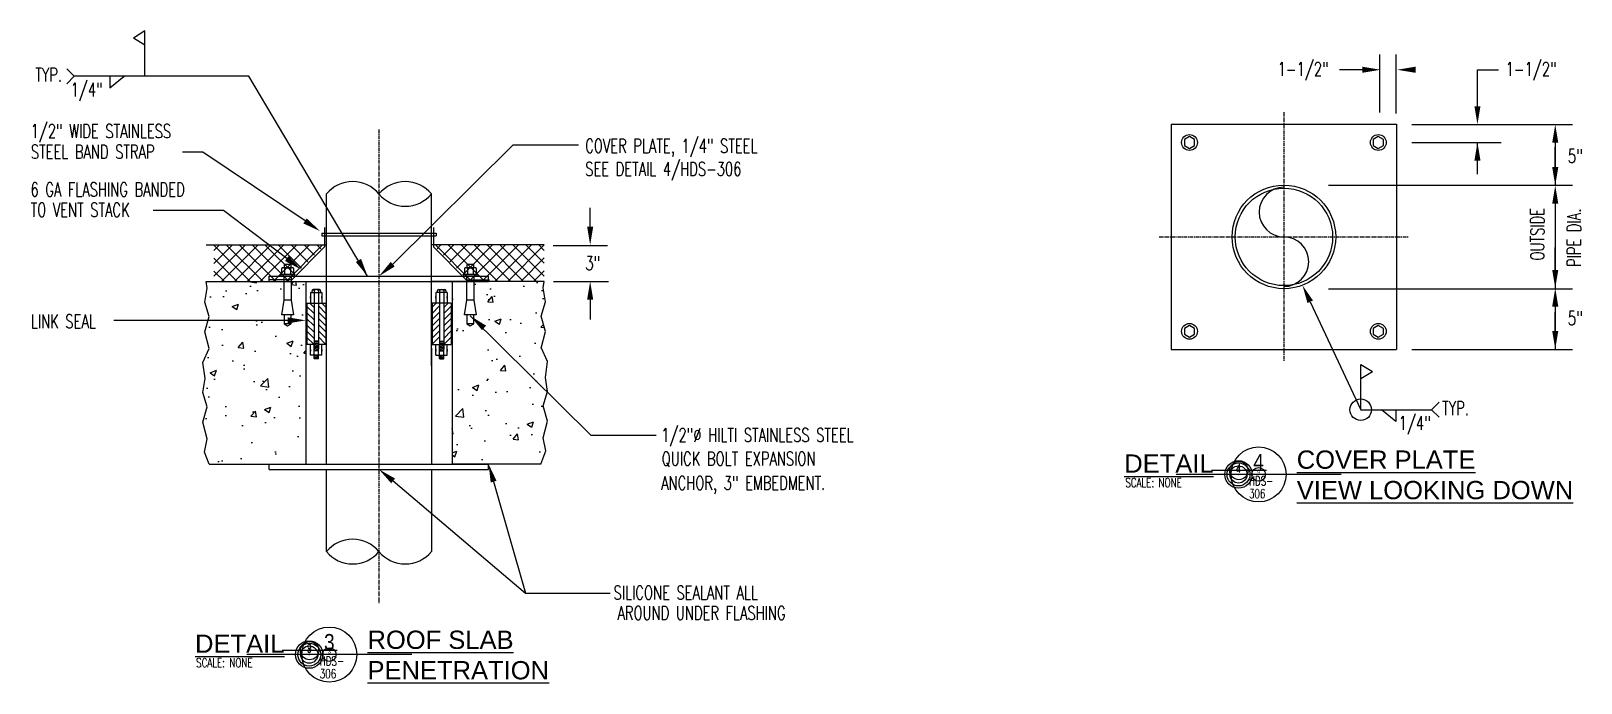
# Model space of a CAD drawing. Header units: inches. Extents: x 1657 to 4403, y -356 to 1083.
# Drawn here: x 3894 to 4403, y 565 to 779 of the extents above; entities that cross this region are included whole.
import ezdxf
from ezdxf.enums import TextEntityAlignment as Align

# ---------------------------------------------------------------- set-up
doc = ezdxf.new("R2010")
doc.units = ezdxf.units.IN
doc.header["$MEASUREMENT"] = 0
doc.linetypes.add('CENTER', pattern=[2, 1.25, -0.25, 0.25, -0.25])
doc.linetypes.add('MCENTER_050%', pattern=[0.025, 0.016, -0.003, 0.003, -0.003])
for name, color, linetype in [('C-NOTE', 7, 'Continuous'), ('CONCRETE', 7, 'Continuous'), ('DT-HVSO', 150, 'Continuous'), ('FH-TITLES', 7, 'Continuous'), ('FH-TITLES @ 1', 7, 'Continuous'), ('FH-TITLES @ 24', 7, 'Continuous'), ('FH-TITLES @ 30', 7, 'Continuous'), ('FH-TITLES @ 32', 7, 'Continuous'), ('FH-TITLES @ 40', 7, 'Continuous'), ('FH-TITLES @ 48', 7, 'Continuous'), ('FH-TITLES @ 96', 7, 'Continuous'), ('HATCH', 251, 'Continuous'), ('M-PIPE-CL', 253, 'MCENTER_050%'), ('MU-NOTES', 11, 'Continuous')]:
    doc.layers.add(name, color=color, linetype=linetype)
doc.styles.add('BOLD', font='arial.ttf')
doc.styles.add('RomanS', font='romans.shx')
doc.styles.add('RomanS_not anno', font='romans.shx', dxfattribs={"width": 0.85})
pattern_1 = [(50, (1847.09, -826.856), (21.5178, -1.88256), [2.25, -24.75]), (355, (1847.09, -826.856), (-4.16254, 22.56576), [1.8, -19.8]), (100.4514, (1848.884, -827.013), (17.35528, 20.68319), [1.9122, -21.03426]), (46.1842, (1847.09, -820.856), (32.01723, -4.96557), [3.375, -37.125]), (96.6356, (1849.76, -821.27), (28.03988, 29.22354), [2.8683, -31.5514]), (351.1842, (1847.09, -820.856), (28.03986, 29.22356), [2.7, -29.7]), (21, (1850.09, -822.356), (17.90721, -12.07857), [2.25, -24.75]), (326, (1850.09, -822.356), (7.29946, 21.7545), [1.8, -19.8]), (71.4514, (1851.583, -823.363), (25.20668, 9.67591), [1.9122, -21.03426]), (37.5, (1847.091, -826.856), (0.364796, 9.986816), [0, -19.56, 0, -20.1, 0, -19.875]), (7.5, (1847.091, -826.856), (7.892086, 11.83235), [0, -11.46, 0, -19.11, 0, -7.575]), (327.5, (1840.401, -826.856), (16.014673, -0.676646), [0, -7.5, 0, -23.4, 0, -31.05]), (317.5, (1837.401, -826.856), (17.495585, 3.00315), [0, -9.75, 0, -15.54, 0, -22.05])]

# ---------------------------------------------------------------- blocks, each defined once
blk = doc.blocks.new('Subtitle_Ref_Bubble')
at = {"linetype": 'ByBlock', "lineweight": -2}
blk.add_line((9.03, 0), (-9.03, 0), dxfattribs=at)
blk.add_circle((0, 0), 3.01, dxfattribs=at)
at = {"linetype": 'ByBlock', "lineweight": -2, "style": 'BOLD', "width": 0.85}
blk.add_attdef('NUMBER', text='', height=1, dxfattribs=at).set_placement((0, 0.5), align=Align.CENTER)
at = {"linetype": 'ByBlock', "lineweight": -2, "style": 'RomanS_not anno', "width": 0.85}
blk.add_attdef('SHEET', text='', height=0.75, dxfattribs=at).set_placement((0, -0.5), align=Align.TOP_CENTER)
blk = doc.blocks.new('*U27')
at = {"layer": 'FH-TITLES @ 1'}
ref = blk.add_blockref('Subtitle_Ref_Bubble', (4290.72, 633.76), dxfattribs=dict(at, xscale=0.03125, yscale=0.03125, zscale=0.03125))
ref.add_attrib('NUMBER', '4', dxfattribs={"layer": '0', "color": 0, "linetype": 'ByBlock', "lineweight": -2, "height": 0.0547, "style": 'BOLD', "width": 0.85}).set_placement((4290.72, 633.78), align=Align.CENTER)
at = {"layer": 'FH-TITLES @ 24'}
ref = blk.add_blockref('Subtitle_Ref_Bubble', (4297.31, 633.76), dxfattribs=dict(at, xscale=0.75, yscale=0.75, zscale=0.75))
ref.add_attrib('NUMBER', '4', dxfattribs={"layer": '0', "color": 0, "linetype": 'ByBlock', "lineweight": -2, "height": 1.31, "style": 'BOLD', "width": 0.85}).set_placement((4297.31, 634.14), align=Align.CENTER)
at = {"layer": 'FH-TITLES @ 30'}
ref = blk.add_blockref('Subtitle_Ref_Bubble', (4290.72, 633.76), dxfattribs=dict(at, xscale=0.9375, yscale=0.9375, zscale=0.9375))
ref.add_attrib('NUMBER', '4', dxfattribs={"layer": '0', "color": 0, "linetype": 'ByBlock', "lineweight": -2, "height": 1.64, "style": 'BOLD', "width": 0.85}).set_placement((4290.72, 634.23), align=Align.CENTER)
at = {"layer": 'FH-TITLES @ 32'}
ref = blk.add_blockref('Subtitle_Ref_Bubble', (4290.84, 635.05), dxfattribs=at)
ref.add_attrib('NUMBER', '4', dxfattribs={"layer": '0', "color": 0, "linetype": 'ByBlock', "lineweight": -2, "height": 1.75, "style": 'BOLD', "width": 0.85}).set_placement((4290.84, 635.55), align=Align.CENTER)
at = {"layer": 'FH-TITLES @ 40'}
ref = blk.add_blockref('Subtitle_Ref_Bubble', (4290.72, 633.76), dxfattribs=dict(at, xscale=1.25, yscale=1.25, zscale=1.25))
ref.add_attrib('NUMBER', '4', dxfattribs={"layer": '0', "color": 0, "linetype": 'ByBlock', "lineweight": -2, "height": 2.19, "style": 'BOLD', "width": 0.85}).set_placement((4290.72, 634.39), align=Align.CENTER)
at = {"layer": 'FH-TITLES @ 48'}
ref = blk.add_blockref('Subtitle_Ref_Bubble', (4290.72, 633.76), dxfattribs=dict(at, xscale=1.5, yscale=1.5, zscale=1.5))
ref.add_attrib('NUMBER', '4', dxfattribs={"layer": '0', "color": 0, "linetype": 'ByBlock', "lineweight": -2, "height": 2.62, "style": 'BOLD', "width": 0.85}).set_placement((4290.72, 634.51), align=Align.CENTER)
at = {"layer": 'FH-TITLES @ 96'}
ref = blk.add_blockref('Subtitle_Ref_Bubble', (4297.31, 633.76), dxfattribs=dict(at, xscale=3, yscale=3, zscale=3))
ref.add_attrib('NUMBER', '4', dxfattribs={"layer": '0', "color": 0, "linetype": 'ByBlock', "lineweight": -2, "height": 5.25, "style": 'BOLD', "width": 0.85}).set_placement((4297.31, 635.26), align=Align.CENTER)
blk = doc.blocks.new('*U28')
at = {"layer": 'FH-TITLES @ 1'}
ref = blk.add_blockref('Subtitle_Ref_Bubble', (3985.56, 574.6), dxfattribs=dict(at, xscale=0.03125, yscale=0.03125, zscale=0.03125))
ref.add_attrib('NUMBER', '3', dxfattribs={"layer": '0', "color": 0, "linetype": 'ByBlock', "lineweight": -2, "height": 0.0547, "style": 'BOLD', "width": 0.85}).set_placement((3985.56, 574.62), align=Align.CENTER)
at = {"layer": 'FH-TITLES @ 24'}
ref = blk.add_blockref('Subtitle_Ref_Bubble', (3992.15, 574.6), dxfattribs=dict(at, xscale=0.75, yscale=0.75, zscale=0.75))
ref.add_attrib('NUMBER', '3', dxfattribs={"layer": '0', "color": 0, "linetype": 'ByBlock', "lineweight": -2, "height": 1.31, "style": 'BOLD', "width": 0.85}).set_placement((3992.15, 574.97), align=Align.CENTER)
at = {"layer": 'FH-TITLES @ 30'}
ref = blk.add_blockref('Subtitle_Ref_Bubble', (3985.56, 574.6), dxfattribs=dict(at, xscale=0.9375, yscale=0.9375, zscale=0.9375))
ref.add_attrib('NUMBER', '3', dxfattribs={"layer": '0', "color": 0, "linetype": 'ByBlock', "lineweight": -2, "height": 1.64, "style": 'BOLD', "width": 0.85}).set_placement((3985.56, 575.07), align=Align.CENTER)
at = {"layer": 'FH-TITLES @ 32'}
ref = blk.add_blockref('Subtitle_Ref_Bubble', (3985.68, 575.89), dxfattribs=at)
ref.add_attrib('NUMBER', '3', dxfattribs={"layer": '0', "color": 0, "linetype": 'ByBlock', "lineweight": -2, "height": 1.75, "style": 'BOLD', "width": 0.85}).set_placement((3985.68, 576.39), align=Align.CENTER)
at = {"layer": 'FH-TITLES @ 40'}
ref = blk.add_blockref('Subtitle_Ref_Bubble', (3985.56, 574.6), dxfattribs=dict(at, xscale=1.25, yscale=1.25, zscale=1.25))
ref.add_attrib('NUMBER', '3', dxfattribs={"layer": '0', "color": 0, "linetype": 'ByBlock', "lineweight": -2, "height": 2.19, "style": 'BOLD', "width": 0.85}).set_placement((3985.56, 575.22), align=Align.CENTER)
at = {"layer": 'FH-TITLES @ 48'}
ref = blk.add_blockref('Subtitle_Ref_Bubble', (3985.56, 574.6), dxfattribs=dict(at, xscale=1.5, yscale=1.5, zscale=1.5))
ref.add_attrib('NUMBER', '3', dxfattribs={"layer": '0', "color": 0, "linetype": 'ByBlock', "lineweight": -2, "height": 2.62, "style": 'BOLD', "width": 0.85}).set_placement((3985.56, 575.35), align=Align.CENTER)
at = {"layer": 'FH-TITLES @ 96'}
ref = blk.add_blockref('Subtitle_Ref_Bubble', (3992.15, 574.6), dxfattribs=dict(at, xscale=3, yscale=3, zscale=3))
ref.add_attrib('NUMBER', '3', dxfattribs={"layer": '0', "color": 0, "linetype": 'ByBlock', "lineweight": -2, "height": 5.25, "style": 'BOLD', "width": 0.85}).set_placement((3992.15, 576.1), align=Align.CENTER)

msp = doc.modelspace()

# ---------------------------------------------------------------- hatches: boundary and pattern name
at = {"layer": 'HATCH', "linetype": 'Continuous'}
h = msp.add_hatch(dxfattribs=at)
h.set_pattern_fill('ANSI37', color=256, scale=24, style=0)
h.set_pattern_definition([(135.06132, (5980.2438, -626.0826), (2.1190487, 2.1235895), []), (45.06132, (5980.2438, -626.0826), (2.1235895, -2.1190487), [])])
h.paths.add_polyline_path([(3954.18, 709.09), (3990.59, 709.14), (3978.77, 697.13), (3954.24, 697.1)])
h = msp.add_hatch(dxfattribs=at)
h.set_pattern_fill('ANSI37', color=256, scale=24, style=0)
h.set_pattern_definition([(45, (2038.0958, -628.1922), (-2.1213203, 2.1213203), []), (135, (2038.0958, -628.1922), (-2.1213203, -2.1213203), [])])
h.paths.add_polyline_path([(4062.73, 709.15), (4026.32, 709.16), (4038.15, 697.16), (4062.69, 697.16)])
h = msp.add_hatch(dxfattribs=at)
h.set_pattern_fill('AR-CONC', color=256, scale=3, style=0)
h.set_pattern_definition(pattern_1)
h.paths.add_polyline_path([(3984.45, 697.14), (3951.69, 697.14), (3951.99, 694.94), (3951.28, 690.36), (3952.71, 685.67), (3951.25, 680.59), (3952.71, 675.15), (3950.62, 670.52), (3951.36, 665.27), (3950.65, 660.69), (3952.08, 656), (3950.62, 650.92), (3952.08, 645.48), (3951.21, 641.13), (3952.71, 637.16), (3984.45, 637.16)])
h = msp.add_hatch(dxfattribs=at)
h.set_pattern_fill('AR-CONC', color=256, scale=3, style=0)
h.set_pattern_definition(pattern_1)
h.paths.add_polyline_path([(4061.74, 675.5), (4063.13, 680.71), (4061.67, 685.79), (4063.11, 690.48), (4062.39, 695.06), (4062.69, 697.16), (4032.45, 697.16), (4032.45, 637.16), (4035.47, 637.16), (4061.61, 637.16), (4063.24, 641.48), (4062.38, 645.82), (4063.84, 651.26), (4062.38, 656.34), (4063.81, 661.04), (4063.09, 665.61), (4063.83, 670.87)])

# ---------------------------------------------------------------- linework, layer by layer
at = {"layer": 'C-NOTE', "linetype": 'Continuous'}
for p, q in [((3990.58, 714.85), (3990.58, 708.47)), ((4026.32, 714.85), (4026.32, 708.47)), ((3979.84, 697.72), (3990.58, 708.47)), ((4037.07, 697.72), (4026.32, 708.47))]:
    msp.add_line(p, q, dxfattribs=at)
at = {"layer": 'CONCRETE'}
for p, q in [((3951.69, 709.14), (3991.21, 709.14)), ((4062.69, 709.16), (4025.69, 709.16)), ((3951.28, 690.36), (3951.99, 694.94)), ((3951.69, 697.14), (3984.45, 697.14)), ((3951.99, 694.94), (3951.69, 697.14)), ((3984.45, 697.14), (3984.45, 637.16)), ((4062.69, 697.16), (4025.69, 697.16)), ((4032.45, 697.16), (4032.45, 637.16)), ((4062.39, 695.06), (4062.69, 697.16)), ((4063.11, 690.48), (4062.39, 695.06)), ((3952.71, 685.67), (3951.28, 690.36)), ((4061.67, 685.79), (4063.11, 690.48)), ((3951.25, 680.59), (3952.71, 685.67)), ((4063.13, 680.71), (4061.67, 685.79)), ((3952.71, 675.15), (3951.25, 680.59)), ((4061.67, 675.27), (4063.13, 680.71)), ((3950.62, 670.52), (3952.71, 675.15)), ((4063.83, 670.87), (4061.74, 675.49)), ((3951.36, 665.27), (3950.62, 670.52)), ((4063.09, 665.61), (4063.83, 670.87)), ((3950.65, 660.69), (3951.36, 665.27)), ((4063.81, 661.04), (4063.09, 665.61)), ((3952.08, 656), (3950.65, 660.69)), ((4062.38, 656.34), (4063.81, 661.04)), ((3950.62, 650.92), (3952.08, 656)), ((4063.84, 651.26), (4062.38, 656.34)), ((3952.08, 645.48), (3950.62, 650.92)), ((4062.38, 645.82), (4063.84, 651.26)), ((3951.21, 641.13), (3952.08, 645.48)), ((4061.61, 637.16), (4063.24, 641.48)), ((4063.24, 641.48), (4062.38, 645.82)), ((3952.71, 637.16), (3951.21, 641.13)), ((3952.71, 637.16), (3984.45, 637.16)), ((4061.61, 637.16), (4032.45, 637.16))]:
    msp.add_line(p, q, dxfattribs=at)
at = {"layer": 'DT-HVSO'}
for p, q in [((4268.64, 748.77), (4342.64, 748.77)), ((4268.64, 748.77), (4268.64, 674.77)), ((4342.64, 748.77), (4342.64, 674.77)), ((3991.21, 637.16), (3991.21, 725.88)), ((4025.69, 669.4), (4025.69, 725.88)), ((3989.64, 713.03), (3989.64, 712.12)), ((3989.64, 713.03), (4027.27, 713.03)), ((4027.27, 713.03), (4027.27, 712.12)), ((3989.64, 712.12), (4027.23, 712.12)), ((3977.33, 702.69), (3977.33, 701.61)), ((3979.58, 702.69), (3977.33, 702.69)), ((3979.58, 701.61), (3979.58, 702.69)), ((4037.33, 702.69), (4037.33, 701.61)), ((4039.58, 702.69), (4037.33, 702.69)), ((4039.58, 701.61), (4039.58, 702.69)), ((3979.84, 697.72), (3972.19, 697.72)), ((3972.45, 697.14), (3972.45, 698.86)), ((3972.45, 698.86), (4044.45, 698.86)), ((3980.7, 699.45), (3976.2, 699.45)), ((3976.2, 699.45), (3976.2, 698.86)), ((3976.2, 698.86), (3980.7, 698.86)), ((3976.5, 701.38), (3976.5, 699.45)), ((3976.5, 699.45), (3980.4, 699.45)), ((3980.19, 701.61), (3976.72, 701.61)), ((3977.33, 701.61), (3979.58, 701.61)), ((3977.33, 698.86), (3979.58, 698.86)), ((3977.33, 691.02), (3977.33, 698.86)), ((3977.48, 701.38), (3977.48, 699.45)), ((3979.43, 701.38), (3979.43, 699.45)), ((3979.58, 698.86), (3979.58, 691.02)), ((3980.4, 701.38), (3980.4, 699.45)), ((3980.7, 698.86), (3980.7, 699.45)), ((4040.7, 699.45), (4036.2, 699.45)), ((4036.2, 699.45), (4036.2, 698.86)), ((4036.2, 698.86), (4040.7, 698.86)), ((4036.5, 701.38), (4036.5, 699.45)), ((4036.5, 699.45), (4040.4, 699.45)), ((4040.19, 701.61), (4036.72, 701.61)), ((4037.07, 697.72), (4044.71, 697.72)), ((4037.33, 701.61), (4039.58, 701.61)), ((4037.33, 698.86), (4039.58, 698.86)), ((4037.33, 691.02), (4037.33, 698.86)), ((4037.48, 701.38), (4037.48, 699.45)), ((4039.43, 701.38), (4039.43, 699.45)), ((4039.58, 698.86), (4039.58, 691.02)), ((4040.4, 701.38), (4040.4, 699.45)), ((4040.7, 698.86), (4040.7, 699.45)), ((4044.45, 697.14), (4044.45, 698.86)), ((3972.45, 697.14), (4044.45, 697.14)), ((3986.02, 693.47), (3986.02, 689.97)), ((3986.02, 693.47), (3989.74, 693.47)), ((3986.46, 694.1), (3986.46, 693.47)), ((3987.17, 694.46), (3986.82, 694.46)), ((3988.59, 694.46), (3987.17, 694.46)), ((3987.17, 694.1), (3987.17, 693.47)), ((3987.17, 693.47), (3987.17, 674.95)), ((3988.95, 694.46), (3988.59, 694.46)), ((3988.59, 694.1), (3988.59, 693.47)), ((3988.59, 693.47), (3988.59, 674.95)), ((3989.3, 694.1), (3989.3, 693.47)), ((3989.74, 693.47), (3989.74, 689.97)), ((4027.17, 693.47), (4027.17, 689.97)), ((4030.88, 693.47), (4027.17, 693.47)), ((4027.61, 694.1), (4027.61, 693.47)), ((4027.96, 694.46), (4028.31, 694.46)), ((4028.31, 694.46), (4029.73, 694.46)), ((4028.31, 694.1), (4028.31, 693.47)), ((4028.31, 693.47), (4028.31, 674.95)), ((4029.73, 694.46), (4030.09, 694.46)), ((4029.73, 694.1), (4029.73, 693.47)), ((4029.73, 693.47), (4029.73, 674.95)), ((4030.44, 694.1), (4030.44, 693.47)), ((4030.88, 693.47), (4030.88, 689.97)), ((3976.55, 686.15), (3977.33, 691.02)), ((3979.58, 691.02), (3977.33, 691.02)), ((3979.58, 691.02), (3980.36, 686.15)), ((3987.13, 686.59), (3984.71, 689.01)), ((3984.76, 689.97), (3984.76, 676.41)), ((3984.76, 689.97), (3991.01, 689.97)), ((3987.13, 688.62), (3985.78, 689.97)), ((3986.02, 691.6), (3986.02, 692.15)), ((3990.96, 686.67), (3988.55, 689.09)), ((3990.96, 688.7), (3989.69, 689.97)), ((3989.74, 691.6), (3989.74, 692.15)), ((3991.01, 689.97), (3991.01, 676.41)), ((4025.9, 689.97), (4025.9, 676.41)), ((4032.15, 689.97), (4025.9, 689.97)), ((4025.94, 688.7), (4027.21, 689.97)), ((4025.94, 686.67), (4028.36, 689.09)), ((4027.17, 691.6), (4027.17, 692.15)), ((4029.78, 688.62), (4031.13, 689.97)), ((4029.78, 686.59), (4032.2, 689.01)), ((4030.88, 691.6), (4030.88, 692.15)), ((4032.15, 689.97), (4032.15, 676.41)), ((4036.55, 686.15), (4037.33, 691.02)), ((4039.58, 691.02), (4037.33, 691.02)), ((4039.58, 691.02), (4040.36, 686.15)), ((3980.36, 686.15), (3976.55, 686.15)), ((3977.33, 686.07), (3977.33, 683.19)), ((3979.58, 683.19), (3977.33, 683.19)), ((3977.33, 683.19), (3978.45, 682.57)), ((3978.45, 682.57), (3979.58, 683.19)), ((3979.58, 683.19), (3979.58, 686.07)), ((3987.17, 684.51), (3984.71, 686.98)), ((3987.13, 682.53), (3984.71, 684.95)), ((3987.13, 680.5), (3984.71, 682.91)), ((3990.96, 684.64), (3988.67, 686.93)), ((3990.96, 682.6), (3988.67, 684.89)), ((3990.96, 680.57), (3988.67, 682.86)), ((4025.94, 684.64), (4028.23, 686.93)), ((4025.94, 682.6), (4028.23, 684.89)), ((4025.94, 680.57), (4028.23, 682.86)), ((4029.73, 684.51), (4032.2, 686.98)), ((4029.78, 682.53), (4032.2, 684.95)), ((4029.78, 680.5), (4032.2, 682.91)), ((4040.36, 686.15), (4036.55, 686.15)), ((4037.33, 686.07), (4037.33, 683.19)), ((4039.58, 683.19), (4037.33, 683.19)), ((4037.33, 683.19), (4038.45, 682.57)), ((4038.45, 682.57), (4039.58, 683.19)), ((4039.58, 683.19), (4039.58, 686.07)), ((3987.13, 678.46), (3984.71, 680.88)), ((3987.13, 676.43), (3984.71, 678.85)), ((3988.59, 677.53), (3987.17, 677.66)), ((3988.59, 677.16), (3987.17, 677.29)), ((3990.96, 678.54), (3988.67, 680.83)), ((3990.83, 676.64), (3988.67, 678.8)), ((4025.94, 678.54), (4028.23, 680.83)), ((4026.08, 676.64), (4028.23, 678.8)), ((4028.31, 677.53), (4029.73, 677.66)), ((4028.31, 677.16), (4029.73, 677.29)), ((4029.78, 678.46), (4032.2, 680.88)), ((4029.78, 676.43), (4032.2, 678.85)), ((3987.17, 676.41), (3984.76, 676.41)), ((3986.02, 672.97), (3986.02, 676.41)), ((3986.02, 674.84), (3986.02, 674.29)), ((3989.74, 672.97), (3986.02, 672.97)), ((3988.59, 676.79), (3987.17, 676.92)), ((3988.59, 676.42), (3987.17, 676.55)), ((3987.17, 671.86), (3987.17, 676.41)), ((3988.59, 676.05), (3987.17, 676.18)), ((3988.59, 675.68), (3987.17, 675.81)), ((3988.59, 675.31), (3987.17, 675.44)), ((3988.59, 674.94), (3987.17, 675.07)), ((3988.59, 674.57), (3987.17, 674.7)), ((3988.59, 674.21), (3987.17, 674.34)), ((3988.59, 672.65), (3987.17, 672.78)), ((3988.59, 672.28), (3987.17, 672.41)), ((3988.59, 671.91), (3987.17, 672.04)), ((3991.01, 676.41), (3988.59, 676.41)), ((3988.59, 671.86), (3988.59, 676.41)), ((3989.74, 672.97), (3989.74, 676.41)), ((3989.74, 674.84), (3989.74, 674.29)), ((4025.69, 675.21), (4025.69, 637.16)), ((4025.9, 676.41), (4028.31, 676.41)), ((4027.17, 672.97), (4027.17, 676.41)), ((4027.17, 674.84), (4027.17, 674.29)), ((4027.17, 672.97), (4030.88, 672.97)), ((4028.31, 676.79), (4029.73, 676.92)), ((4028.31, 676.42), (4029.73, 676.55)), ((4028.31, 671.86), (4028.31, 676.41)), ((4028.31, 676.05), (4029.73, 676.18)), ((4028.31, 675.68), (4029.73, 675.81)), ((4028.31, 675.31), (4029.73, 675.44)), ((4028.31, 674.94), (4029.73, 675.07)), ((4028.31, 674.57), (4029.73, 674.7)), ((4028.31, 674.21), (4029.73, 674.34)), ((4028.31, 672.65), (4029.73, 672.78)), ((4028.31, 672.28), (4029.73, 672.41)), ((4028.31, 671.91), (4029.73, 672.04)), ((4029.73, 676.41), (4032.15, 676.41)), ((4029.73, 671.86), (4029.73, 676.41)), ((4030.88, 672.97), (4030.88, 676.41)), ((4030.88, 674.84), (4030.88, 674.29)), ((4268.64, 674.77), (4342.64, 674.77)), ((3987.29, 671.74), (3987.17, 671.86)), ((3988.47, 671.74), (3987.29, 671.74)), ((3988.47, 671.74), (3988.59, 671.86)), ((4028.43, 671.74), (4028.31, 671.86)), ((4028.43, 671.74), (4029.61, 671.74)), ((4029.61, 671.74), (4029.73, 671.86)), ((3972.45, 635.43), (3972.45, 637.16)), ((3972.45, 637.16), (4044.45, 637.16)), ((4044.45, 635.43), (4044.45, 637.16)), ((3972.45, 635.43), (4044.45, 635.43)), ((3991.21, 608.42), (3991.21, 635.43)), ((4025.69, 635.43), (4025.69, 608.42))]:
    msp.add_line(p, q, dxfattribs=at)
for points in [[(4272.96, 741.8), (4274.64, 740.84), (4276.31, 741.8), (4276.31, 743.73), (4274.64, 744.7), (4272.96, 743.73)], [(4334.96, 741.8), (4336.64, 740.84), (4338.31, 741.8), (4338.31, 743.73), (4336.64, 744.7), (4334.96, 743.73)], [(4272.96, 679.81), (4274.64, 678.84), (4276.31, 679.81), (4276.31, 681.74), (4274.64, 682.7), (4272.96, 681.74)], [(4334.96, 679.81), (4336.64, 678.84), (4338.31, 679.81), (4338.31, 681.74), (4336.64, 682.7), (4334.96, 681.74)]]:
    msp.add_lwpolyline(points, close=True, dxfattribs=at)
for centre, radius in [((4274.64, 742.77), 2.6), ((4336.64, 742.77), 2.6), ((4305.64, 711.77), 17), ((4305.64, 711.77), 16), ((4274.64, 680.77), 2.6), ((4336.64, 680.77), 2.6)]:
    msp.add_circle(centre, radius, dxfattribs=at)
for centre, radius, start, end in [((3999.83, 718.7), 11.22, 39.7654, 140.2346), ((4017.07, 718.7), 11.22, 39.7654, 140.2346), ((4305.64, 719.92), 8.15, 90, 270), ((4017.07, 733.05), 11.22, 219.7654, 320.2346), ((4305.64, 703.62), 8.15, 270, 90), ((3986.82, 694.11), 0.355, 359.8379, 180.1621), ((3987.88, 693.57), 0.886, 36.8454, 143.2357), ((3988.95, 694.11), 0.355, 359.8379, 180.1621), ((4027.96, 694.11), 0.355, 359.8379, 180.1621), ((4029.02, 693.57), 0.886, 36.7643, 143.1546), ((4030.09, 694.11), 0.355, 359.8379, 180.1621), ((3999.83, 601.24), 11.22, 39.7654, 140.2346), ((3999.83, 615.59), 11.22, 219.7654, 320.2346), ((4017.07, 615.59), 11.22, 219.7654, 320.2346)]:
    msp.add_arc(centre, radius, start, end, dxfattribs=at)
for centre, start_param, end_param in [((3976.72, 701.38), 3.141593, 4.712389), ((3977.27, 701.38), 1.570796, 3.141593), ((3977.69, 701.38), 3.141593, 4.712389), ((3979.22, 701.38), 1.570796, 3.141593), ((3979.64, 701.38), 3.141593, 4.712389), ((3980.19, 701.38), 1.570796, 3.141593), ((4036.72, 701.38), 3.141593, 4.712389), ((4037.27, 701.38), 1.570796, 3.141593), ((4037.69, 701.38), 3.141593, 4.712389), ((4039.22, 701.38), 1.570796, 3.141593), ((4039.64, 701.38), 3.141593, 4.712389), ((4040.19, 701.38), 1.570796, 3.141593)]:
    msp.add_ellipse(centre, major_axis=(0, -0.232), ratio=0.909091, start_param=start_param, end_param=end_param, dxfattribs=at)
at = {"layer": 'M-PIPE-CL', "linetype": 'CENTER'}
for p, q in [((4305.64, 752.77), (4305.64, 670.77)), ((4008.45, 747.09), (4008.45, 591.44)), ((4264.64, 711.77), (4346.64, 711.77))]:
    msp.add_line(p, q, dxfattribs=at)
at = {"layer": 'MU-NOTES'}
for p, q in [((3931.62, 779.4), (3927.79, 777.08)), ((3931.62, 764.54), (3931.62, 779.4)), ((3931.62, 774.76), (3927.79, 777.08)), ((4337.15, 752.68), (4337.15, 771.73)), ((4342.55, 752.31), (4342.55, 771.73)), ((3908.37, 764.54), (3905.91, 766.99)), ((3908.37, 764.54), (3905.91, 762.08)), ((3965.72, 764.54), (3908.37, 764.54)), ((3920.08, 760.71), (3924.78, 764.54)), ((3920.08, 764.54), (3920.08, 760.71)), ((4004.73, 698.86), (3965.72, 764.54)), ((4347.67, 748.66), (4400.4, 748.66)), ((3950.65, 739.61), (3943.9, 739.61)), ((3984.17, 717.02), (3950.65, 739.61)), ((4347.67, 742.78), (4376.98, 742.78)), ((4320.27, 728.77), (4400.4, 728.77)), ((3957.39, 720.4), (3934.29, 720.4)), ((3978.18, 704.66), (3957.39, 720.4)), ((4065.69, 708.99), (4083.51, 708.99)), ((4065.75, 697.13), (4083.78, 697.13)), ((4320.27, 694.77), (4400.4, 694.77)), ((3978.45, 684.36), (3921.37, 684.36)), ((4347.67, 674.75), (4400.4, 674.75)), ((4330.86, 655.02), (4330.86, 669.88)), ((4330.86, 669.88), (4334.69, 667.56)), ((4330.86, 665.24), (4334.69, 667.56)), ((4354.11, 655.02), (4356.57, 657.48)), ((4330.86, 655.02), (4354.11, 655.02)), ((4342.39, 651.2), (4337.7, 655.02)), ((4342.39, 655.02), (4342.39, 651.2)), ((4354.11, 655.02), (4356.57, 652.57))]:
    msp.add_line(p, q, dxfattribs=at)
for points in [[(4331.35, 766.67), (4323.85, 766.67)], [(4369.19, 754.71), (4369.19, 766.67), (4376.16, 766.67)], [(4012.97, 702.81), (4052.54, 741.96), (4073.97, 741.96)], [(4369.19, 732.37), (4369.19, 742.82)], [(4394.74, 742.71), (4394.74, 728.68)], [(4394.74, 734.68), (4394.74, 741.25)], [(4077.81, 715.11), (4077.81, 721.34)], [(4394.74, 722.68), (4394.74, 694.91)], [(4394.74, 700.91), (4394.74, 708.26)], [(4077.81, 691.14), (4077.81, 684.67)], [(4314.27, 690.47), (4330.86, 655.02)], [(4394.74, 688.91), (4394.74, 674.89)], [(4038.45, 685.83), (4078.02, 646.69), (4099.46, 646.69)], [(4394.74, 680.89), (4394.74, 687.06)], [(4013.1, 631.64), (4056.62, 594.79), (4084.43, 594.79)], [(4046.11, 631.39), (4056.62, 594.79)]]:
    msp.add_lwpolyline(points, dxfattribs=at)
msp.add_circle((4330.86, 655.02), 3.54, dxfattribs=at)
for points in [[(4331.35, 767.67), (4337.35, 766.67), (4331.35, 765.67)], [(4348.85, 765.67), (4342.85, 766.67), (4348.85, 767.67)], [(4370.19, 754.71), (4369.19, 748.71), (4368.19, 754.71)], [(4393.74, 742.71), (4394.74, 748.71), (4395.74, 742.71)], [(4368.19, 736.82), (4369.19, 742.82), (4370.19, 736.82)], [(4395.74, 734.68), (4394.74, 728.68), (4393.74, 734.68)], [(4393.74, 722.68), (4394.74, 728.68), (4395.74, 722.68)], [(3984.72, 717.85), (3989.14, 713.66), (3983.61, 716.19)], [(4078.81, 715.11), (4077.81, 709.11), (4076.81, 715.11)], [(3978.78, 705.46), (3982.96, 701.04), (3977.57, 703.86)], [(4000.85, 703.55), (4004.73, 698.86), (4002.58, 704.55)], [(4012.31, 703.57), (4008.45, 698.86), (4013.63, 702.06)], [(4395.74, 700.91), (4394.74, 694.91), (4393.74, 700.91)], [(4076.81, 691.14), (4077.81, 697.14), (4078.81, 691.14)], [(4315.18, 690.89), (4311.73, 695.9), (4313.37, 690.04)], [(4393.74, 688.91), (4394.74, 694.91), (4395.74, 688.91)], [(3978.45, 685.36), (3984.45, 684.36), (3978.45, 683.36)], [(4042.31, 681.13), (4038.45, 685.83), (4043.63, 682.63)], [(4395.74, 680.89), (4394.74, 674.89), (4393.74, 680.89)], [(4047.07, 631.67), (4044.45, 637.16), (4045.15, 631.11)], [(4013.74, 632.42), (4008.45, 635.43), (4012.47, 630.87)]]:
    msp.add_solid(points, dxfattribs=at)

# ---------------------------------------------------------------- block references
at = {"layer": 'FH-TITLES'}
for name in ['*U27', '*U28']:
    msp.add_blockref(name, (0, 0), dxfattribs=at)

# ---------------------------------------------------------------- texts
at = {"layer": 'FH-TITLES', "style": 'RomanS_not anno', "width": 0.7}
for s, p in [('SCALE: NONE', (4253.58, 629.59)), ('HDS-', (4294.16, 630.17)), ('306', (4294.16, 625.97)), ('SCALE: NONE', (3948.42, 570.42)), ('HDS-', (3989, 571.01)), ('306', (3989, 566.8))]:
    msp.add_text(s, height=3, dxfattribs=at).set_placement(p)
at = {"layer": 'FH-TITLES', "char_height": 6, "style": 'BOLD'}
for s, insert, width, attachment_point in [('{\\LCOVER PLATE\\PVIEW LOOKING DOWN}', (4309.85, 641.63), 95.9487, 1), ('{\\LDETAIL          }', (4282.56, 634.34), 28.7504, 9), ('{\\LDETAIL          }', (3977.4, 575.18), 28.7504, 9), ('{\\LROOF SLAB\\PPENETRATION}', (4004.69, 582.47), 78.449, 1)]:
    msp.add_mtext(s, dxfattribs=dict(at, insert=insert, width=width, attachment_point=attachment_point))
at = {"layer": 'MU-NOTES', "style": 'RomanS', "width": 0.7}
for s, p in [('1-1/2"', (4303.58, 764.66)), ('1-1/2"', (4378.45, 764.66)), ('TYP.', (3895.6, 762.8)), ('1/4"', (3907.17, 757.88)), ('1/2" WIDE STAINLESS', (3894.03, 744.26)), ('COVER PLATE, 1/4" STEEL', (4076.18, 739.43)), ('STEEL BAND STRAP', (3894.13, 737.47)), ('5"', (4398.88, 736.06)), ('SEE DETAIL 4/HDS-306', (4076.18, 731.85)), ('6 GA FLASHING BANDED', (3894.02, 725.09)), ('TO VENT STACK', (3894.05, 718.42)), ('3"', (4076.23, 700.9)), ('5"', (4398.88, 682.83)), ('LINK SEAL', (3894.12, 681.78)), ('TYP.', (4357.58, 653.28)), ('1/4"', (4343.31, 648.36)), (' SILICONE SEALANT ALL', (4083.33, 592.67)), ('AROUND UNDER FLASHING', (4086.78, 586.04))]:
    msp.add_text(s, height=4.5, dxfattribs=at).set_placement(p)
for s, p in [('OUTSIDE', (4391.12, 704.03)), ('PIPE DIA.', (4403.15, 701.91))]:
    msp.add_text(s, height=4.5, rotation=90, dxfattribs=at).set_placement(p)
for s, p in [('1/2"%%C HILTI STAINLESS STEEL', (4101.13, 646.74)), ('QUICK BOLT EXPANSION', (4101.31, 638.93)), ('ANCHOR, 3" EMBEDMENT.', (4101.13, 630.96))]:
    msp.add_text(s, height=4.5, dxfattribs=at).set_placement(p, align=Align.MIDDLE_LEFT)

doc.saveas('drawing.dxf')
